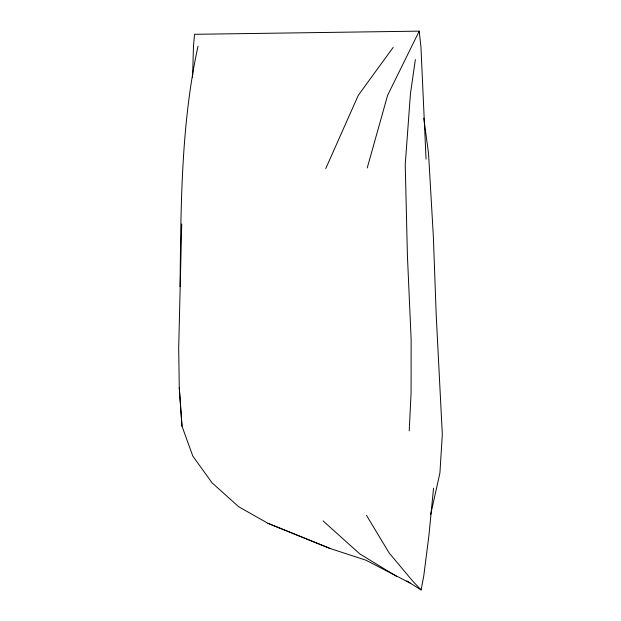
<?xml version="1.0" encoding="UTF-8"?>
<svg xmlns="http://www.w3.org/2000/svg" width="621" height="621" viewBox="0 0 621 621"><rect width="100%" height="100%" fill="white"/><g stroke="black" fill="none" stroke-linecap="round" stroke-linejoin="round"><path stroke-width="0.93" d="M180.067 286.669C180.975 206.288 180.843 125.131 198.014 46.202M181.736 224.002L178.685 348.024L179.267 387.807L182.007 426.239L192.859 456.179L212.009 482.773L238.635 506.72L267.946 523.317L330.225 548.537L365.901 560.196L410.085 583.034L421.1 589.95L423.77 575.884L428.901 535.667L433.536 488.215M192.588 77.151L193.457 46.257L194.544 34.302L419.214 31.143L420.937 46.932L426.053 159.162M409.216 430.873L411.079 392.969L411.149 339.772L407.415 255.557L405.226 164.705L410.427 93.942L415.356 59.616M430.648 514.561L439.916 473L442.315 434.397L436.206 314.948L433.365 236.78L428.544 153.573L423.794 118.13M367.221 167.965L387.651 95.223L419.214 31.143M325.769 168.532L358.301 95.285L393.163 47.398M267.946 523.317L330.225 548.537M396.555 576.358L359.706 553.839L323.075 520.91M406.864 580.93L410.085 583.034M421.1 589.95L412.693 581.07L389.235 553.078L366.468 515.314M179.267 387.807L182.007 426.239"/></g></svg>
